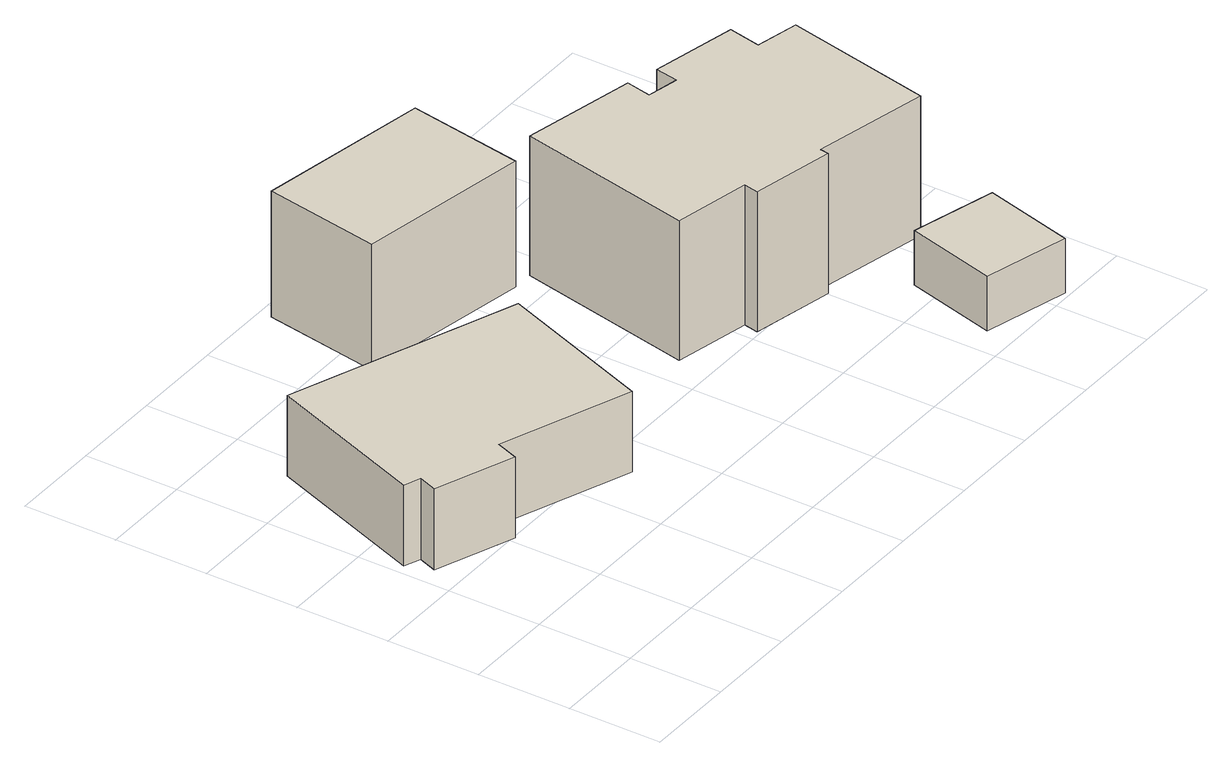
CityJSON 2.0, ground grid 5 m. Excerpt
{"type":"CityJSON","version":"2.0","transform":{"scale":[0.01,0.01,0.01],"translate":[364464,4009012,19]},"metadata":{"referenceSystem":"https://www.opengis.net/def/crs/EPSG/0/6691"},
"CityObjects":{
"building1":{"type":"Building","attributes":{"枝番":1,"利根川水系渡良瀬川洪水浸水想定区域（想定最大規模）.規模":"L2","利根川水系渡良瀬川洪水浸水想定区域（想定最大規模）.浸水ランク":"1","利根川水系渡良瀬川洪水浸水想定区域（想定最大規模）.浸水深":0.08,"利根川水系利根川洪水浸水想定区域（計画規模）.規模":"L1","利根川水系利根川洪水浸水想定区域（計画規模）.浸水ランク":"2","利根川水系利根川洪水浸水想定区域（計画規模）.浸水深":2.43,"利根川水系利根川洪水浸水想定区域（想定最大規模）.規模":"L2","利根川水系利根川洪水浸水想定区域（想定最大規模）.浸水ランク":"3","利根川水系利根川洪水浸水想定区域（想定最大規模）.浸水深":3.92,"usage":"411","measuredHeight":5.3,"BuildingDetails.prefecture":"10","BuildingDetails.city":"10207","BuildingDetails.surveyYear":2016},"geometry":[{"type":"Solid","lod":"1","boundaries":[[[[0,1,2,3,4,5,6,7]],[[6,8,9,7]],[[5,10,8,6]],[[4,11,10,5]],[[3,12,11,4]],[[2,13,12,3]],[[1,14,13,2]],[[0,15,14,1]],[[7,9,15,0]],[[8,10,11,12,13,14,15,9]]]]}]},
"building2":{"type":"Building","attributes":{"枝番":1,"利根川水系渡良瀬川洪水浸水想定区域（想定最大規模）.規模":"L2","利根川水系渡良瀬川洪水浸水想定区域（想定最大規模）.浸水ランク":"1","利根川水系渡良瀬川洪水浸水想定区域（想定最大規模）.浸水深":0.38,"利根川水系渡良瀬川洪水浸水想定区域（想定最大規模）.継続時間":80.3,"利根川水系利根川洪水浸水想定区域（計画規模）.規模":"L1","利根川水系利根川洪水浸水想定区域（計画規模）.浸水ランク":"2","利根川水系利根川洪水浸水想定区域（計画規模）.浸水深":2.73,"利根川水系利根川洪水浸水想定区域（想定最大規模）.規模":"L2","利根川水系利根川洪水浸水想定区域（想定最大規模）.浸水ランク":"3","利根川水系利根川洪水浸水想定区域（想定最大規模）.浸水深":4.22,"measuredHeight":7.1,"BuildingDetails.prefecture":"10","BuildingDetails.city":"10207"},"geometry":[{"type":"Solid","lod":"1","boundaries":[[[[16,17,18,19]],[[18,20,21,19]],[[17,22,20,18]],[[16,23,22,17]],[[19,21,23,16]],[[20,22,23,21]]]]}]},
"building3":{"type":"Building","attributes":{"枝番":1,"利根川水系渡良瀬川洪水浸水想定区域（想定最大規模）.規模":"L2","利根川水系渡良瀬川洪水浸水想定区域（想定最大規模）.浸水ランク":"1","利根川水系渡良瀬川洪水浸水想定区域（想定最大規模）.浸水深":0.46,"利根川水系利根川洪水浸水想定区域（計画規模）.規模":"L1","利根川水系利根川洪水浸水想定区域（計画規模）.浸水ランク":"2","利根川水系利根川洪水浸水想定区域（計画規模）.浸水深":2.13,"利根川水系利根川洪水浸水想定区域（想定最大規模）.規模":"L2","利根川水系利根川洪水浸水想定区域（想定最大規模）.浸水ランク":"3","利根川水系利根川洪水浸水想定区域（想定最大規模）.浸水深":3.62,"usage":"411","measuredHeight":8.7,"BuildingDetails.prefecture":"10","BuildingDetails.city":"10207","BuildingDetails.surveyYear":2016},"geometry":[{"type":"Solid","lod":"1","boundaries":[[[[24,25,26,27,28,29,30,31,32,33,34,35,36,37]],[[36,38,39,37]],[[35,40,38,36]],[[34,41,40,35]],[[33,42,41,34]],[[32,43,42,33]],[[31,44,43,32]],[[30,45,44,31]],[[29,46,45,30]],[[28,47,46,29]],[[27,48,47,28]],[[26,49,48,27]],[[25,50,49,26]],[[24,51,50,25]],[[37,39,51,24]],[[38,40,41,42,43,44,45,46,47,48,49,50,51,39]]]]}]},
"building4":{"type":"Building","attributes":{"枝番":1,"利根川水系渡良瀬川洪水浸水想定区域（想定最大規模）.規模":"L2","利根川水系渡良瀬川洪水浸水想定区域（想定最大規模）.浸水ランク":"1","利根川水系渡良瀬川洪水浸水想定区域（想定最大規模）.浸水深":0.15,"利根川水系利根川洪水浸水想定区域（計画規模）.規模":"L1","利根川水系利根川洪水浸水想定区域（計画規模）.浸水ランク":"2","利根川水系利根川洪水浸水想定区域（計画規模）.浸水深":2.53,"利根川水系利根川洪水浸水想定区域（想定最大規模）.規模":"L2","利根川水系利根川洪水浸水想定区域（想定最大規模）.浸水ランク":"3","利根川水系利根川洪水浸水想定区域（想定最大規模）.浸水深":4.03,"BuildingDetails.prefecture":"10","BuildingDetails.city":"10207"},"geometry":[{"type":"Solid","lod":"1","boundaries":[[[[52,53,54,55]],[[54,56,57,55]],[[53,58,56,54]],[[52,59,58,53]],[[55,57,59,52]],[[56,58,59,57]]]]}]}
},
"vertices":[
[560,1097,56],[515,977,56],[89,1137,56],[126,1238,56],[36,1271,56],[357,2128,56],[1576,1672,56],[1263,834,56],[1576,1672,500],[1263,834,500],[357,2128,500],[36,1271,500],[126,1238,500],[89,1137,500],[515,977,500],[560,1097,500],
[1308,2300,48],[1417,2926,48],[2354,2762,48],[2245,2135,48],[2354,2762,740],[2245,2135,740],[1417,2926,740],[1308,2300,740],
[2978,944,72],[2969,897,72],[2523,991,72],[2540,1069,72],[2128,1156,72],[2330,2114,72],[2944,1985,72],[2915,1849,72],[3085,1813,72],[3110,1937,72],[3572,1839,72],[3535,1664,72],[3769,1614,72],[3600,812,72],[3769,1614,840],[3600,812,840],[3535,1664,840],[3572,1839,840],[3110,1937,840],[3085,1813,840],[2915,1849,840],[2944,1985,840],[2330,2114,840],[2128,1156,840],[2540,1069,840],[2523,991,840],[2969,897,840],[2978,944,840],
[3156,146,39],[3286,636,39],[3745,514,39],[3615,24,39],[3745,514,339],[3615,24,339],[3286,636,339],[3156,146,339]
]}
